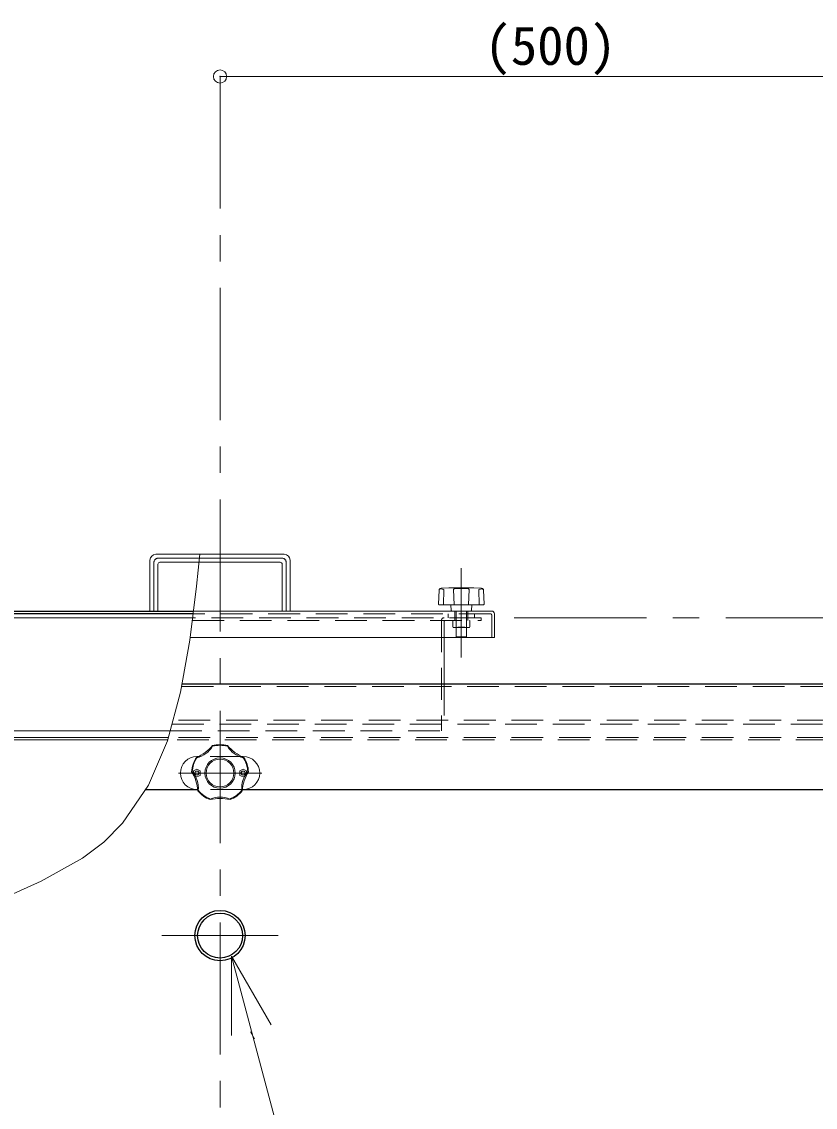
# Model space of a CAD drawing. Units: millimetres at full size, sheet at 1:20; details may follow other scales. Extents: x -4246 to 3854, y -2716 to 2904.
# Drawn here: x -346 to 255, y -727 to 95 of the extents above; entities that cross this region are included whole.
import ezdxf
from ezdxf.enums import TextEntityAlignment as Align

# ---------------------------------------------------------------- set-up
doc = ezdxf.new("R2010")
doc.units = ezdxf.units.MM
doc.header["$LTSCALE"] = 20
doc.header["$PDMODE"] = 32
doc.header["$PDSIZE"] = 10
doc.linetypes.add('CHAIN1', pattern=[8, 5, -1, 1, -1])
doc.linetypes.add('DASHED1', pattern=[1.8, 1.2, -0.6])
doc.layers.add('0-0', color=7, linetype='Continuous', lineweight=18)
doc.styles.add('ＭＳ ゴシック', font='')
doc.styles.get('ＭＳ ゴシック').set_extended_font_data('MS Gothic')

msp = doc.modelspace()

# ---------------------------------------------------------------- linework, layer by layer
at = {"layer": '0-0', "color": 4, "linetype": 'CHAIN1', "lineweight": 9}
for p, q in [((-195.6, 53.33), (-195.6, -1790.67)), ((-148.6, -311.17), (-242.6, -311.17)), ((-245.6, -314.17), (-245.6, -351.17)), ((-145.6, -314.17), (-145.6, -351.17)), ((-13.1, -386.17), (-13.1, -318.57)), ((26.9, -356.17), (1179.4, -356.17)), ((-227.1, -473.67), (-164.1, -473.67)), ((-151.6, -596.67), (-239.6, -596.67))]:
    msp.add_line(p, q, dxfattribs=at)
at = {"layer": '0-0', "color": 4, "lineweight": 9}
for p, q in [((304.4, 53.33), (-195.6, 53.33)), ((-210.82, -308.17), (-244.1, -308.17)), ((-248.6, -312.67), (-248.6, -351.17)), ((-242.6, -315.67), (-242.6, -351.17)), ((-241.1, -314.17), (-211.46, -314.17)), ((-216.36, -356.17), (-365.1, -356.17)), ((-26.1, -406.17), (-26.1, -371.17)), ((-363.1, -441.67), (-233.33, -441.67)), ((-730.6, -446.67), (-234.69, -446.67)), ((-730.6, -448.67), (-235.23, -448.67))]:
    msp.add_line(p, q, dxfattribs=at)
at = {"layer": '0-0'}
for p, q in [((-147.1, -308.17), (-210.82, -308.17)), ((-211.46, -314.17), (-150.1, -314.17)), ((-148.6, -315.67), (-148.6, -351.17)), ((-142.6, -312.67), (-142.6, -351.17)), ((-30.27, -345.96), (-29.93, -335.44)), ((-22.51, -333.58), (-28.42, -333.9)), ((-26.65, -346.37), (-26.26, -334.74)), ((-22.09, -333.57), (-4.11, -333.57)), ((-18.59, -346.37), (-18.97, -334.74)), ((-7.62, -346.37), (-7.23, -334.74)), ((-3.69, -333.58), (2.21, -333.9)), ((0.45, -346.37), (0.06, -334.74)), ((4.07, -345.96), (3.73, -335.44)), ((-215.73, -351.17), (9.9, -351.17)), ((3.67, -346.37), (-29.87, -346.37)), ((-20.73, -350.81), (-21.1, -346.37)), ((-5.47, -350.81), (-5.1, -346.37)), ((11.9, -353.17), (11.9, -371.17)), ((11.9, -371.17), (-218.22, -371.17)), ((-213.1, -461.17), (-212.04, -461.17)), ((-179.17, -461.17), (-178.1, -461.17)), ((-187.03, -612.35), (-157.03, -664.31)), ((-187.03, -612.35), (-187.03, -672.35)), ((-187.03, -612.35), (-145.01, -769.16))]:
    msp.add_line(p, q, dxfattribs=at)
at = {"layer": '0-0', "color": 5, "lineweight": 25}
for p, q in [((-401.1, -351.17), (-215.73, -351.17)), ((-215.98, -353.17), (-400.1, -353.17)), ((-224.3, -406.17), (378.9, -406.17)), ((-251.97, -486.17), (-212.49, -486.17)), ((-178.71, -486.17), (380.9, -486.17))]:
    msp.add_line(p, q, dxfattribs=at)
at = {"layer": '0-0', "color": 4, "linetype": 'DASHED1', "lineweight": 9}
for p, q in [((8.9, -353.17), (-215.98, -353.17)), ((-23.1, -353.17), (-23.1, -356.17)), ((-18.1, -358.17), (-18.1, -351.17)), ((-17.1, -370.67), (-17.1, -351.17)), ((-9.1, -370.67), (-9.1, -351.17)), ((-8.1, -358.17), (-8.1, -351.17)), ((-3.1, -353.17), (-3.1, -356.17)), ((-216.6, -358.17), (1.9, -358.17)), ((1.9, -356.17), (-216.36, -356.17)), ((-28.1, -358.17), (-28.1, -441.67)), ((-26.1, -359.17), (-26.1, -371.17)), ((-19.6, -358.47), (-19.6, -363.17)), ((-13.1, -358.47), (-13.1, -363.17)), ((-6.6, -358.47), (-6.6, -363.17)), ((1.9, -356.17), (1.9, -358.17)), ((9.9, -354.17), (9.9, -371.17)), ((-19.35, -363.67), (-19.6, -363.17)), ((-17.1, -370.67), (-16.6, -371.17)), ((-17.1, -370.67), (-9.1, -370.67)), ((-9.6, -371.17), (-9.1, -370.67)), ((-26.1, -406.17), (-26.1, -441.67)), ((-233.33, -441.67), (-26.1, -441.67)), ((-179.17, -461.17), (-212.04, -461.17)), ((-215.6, -471.92), (-213.1, -470.67)), ((-215.6, -471.92), (-215.6, -475.42)), ((-213.1, -476.67), (-215.6, -475.42)), ((-213.1, -470.67), (-210.6, -471.92)), ((-210.6, -475.42), (-213.1, -476.67)), ((-210.6, -471.92), (-210.6, -475.42)), ((-178.1, -470.67), (-180.6, -471.92)), ((-180.6, -471.92), (-180.6, -475.42)), ((-180.6, -475.42), (-178.1, -476.67)), ((-175.6, -471.92), (-178.1, -470.67)), ((-178.1, -476.67), (-175.6, -475.42)), ((-175.6, -471.92), (-175.6, -475.42)), ((-172.48, -669.55), (-169.42, -674.85))]:
    msp.add_line(p, q, dxfattribs=at)
at = {"layer": '0-0', "linetype": 'DASHED1'}
for p, q in [((-224.65, -408.17), (377.9, -408.17)), ((372.9, -433.67), (-231.16, -433.67)), ((-231.97, -436.67), (375.9, -436.67)), ((371.9, -448.67), (-235.23, -448.67)), ((372.9, -446.67), (-234.69, -446.67)), ((-178.71, -486.17), (-212.49, -486.17))]:
    msp.add_line(p, q, dxfattribs=at)
at = {"layer": '0-0'}
msp.add_lwpolyline([(-210.82, -308.17), (-213.38, -332.22), (-218.46, -373.12), (-225.41, -412.48), (-235.41, -449.35), (-249.64, -482.74), (-269.27, -511.69), (-283.61, -526.06), (-299.56, -538.07), (-330.97, -555.6), (-365.21, -570.87), (-399.82, -585.95), (-432.34, -602.9), (-460.3, -623.79), (-473.47, -638.52), (-482.87, -653.43), (-495.03, -682.52), (-503.78, -714.33), (-511.12, -747.03)], dxfattribs=at)
at = {"layer": '0-0', "color": 4, "linetype": 'DASHED1', "lineweight": 9}
msp.add_lwpolyline([(-19.35, -363.67), (-6.85, -363.67), (-6.6, -363.17)], dxfattribs=at)
at = {"layer": '0-0', "color": 4, "lineweight": 9}
msp.add_circle((-195.6, -473.67), 11.5, dxfattribs=at)
at = {"layer": '0-0'}
msp.add_circle((-195.6, -473.67), 10.5, dxfattribs=at)
at = {"layer": '0-0', "color": 4, "linetype": 'DASHED1', "lineweight": 9}
for centre in [(-213.1, -473.67), (-178.1, -473.67)]:
    msp.add_circle(centre, 1.5, dxfattribs=at)
at = {"layer": '0-0', "color": 5, "lineweight": 25}
for radius in [19, 17]:
    msp.add_circle((-195.6, -596.67), radius, dxfattribs=at)
at = {"layer": '0-0', "color": 4, "lineweight": 9}
for centre, radius in [((-244.1, -312.67), 4.5), ((-241.1, -315.67), 1.5)]:
    msp.add_arc(centre, radius, 90, 180, dxfattribs=at)
at = {"layer": '0-0', "color": 4, "linetype": 'CHAIN1', "lineweight": 9}
for centre, start, end in [((-242.6, -314.17), 90, 180), ((-148.6, -314.17), 0, 90)]:
    msp.add_arc(centre, 3, start, end, dxfattribs=at)
at = {"layer": '0-0'}
for centre, radius, start, end in [((-147.1, -312.67), 4.5, 0, 90), ((-150.1, -315.67), 1.5, 0, 90), ((-28.33, -335.49), 1.6, 93.01913, 178.15415), ((-28.71, -336.03), 1.66, 93.02757, 128.73305), ((-28.64, -342.34), 7.97, 72.62002, 91.09064), ((-22.09, -341.57), 8, 90, 93.01913), ((-18.57, -334.72), 0.4, 97.29873, 181.90915), ((-13.1, -377.44), 43.47, 82.70127, 97.29873), ((-7.63, -334.72), 0.4, 358.09085, 82.70127), ((-4.11, -341.57), 8, 86.98087, 90), ((2.44, -342.34), 7.97, 88.90936, 107.37998), ((2.13, -335.49), 1.6, 1.84585, 86.98087), ((2.5, -336.03), 1.66, 51.26695, 86.97243), ((-29.87, -345.97), 0.4, 178.15415, 270), ((-20.33, -350.77), 0.4, 184.76364, 270), ((-5.87, -350.77), 0.4, 270, 355.23636), ((3.67, -345.97), 0.4, 270, 1.84585), ((9.9, -353.17), 2, 0, 90), ((-224.44, -433.98), 29.89, 291.41115, 320.58885), ((-217.35, -443.73), 18.83, 283.0119, 328.9881), ((-195.6, -473.67), 21.5, 74.5, 105.5), ((-195.6, -473.67), 21, 74.5, 105.5), ((-173.85, -443.73), 18.83, 211.0119, 256.9881), ((-166.76, -433.98), 29.89, 219.41115, 248.58885), ((-213.1, -473.67), 12.5, 90, 270), ((-195.6, -473.67), 21.5, 146.5, 177.5), ((-195.6, -473.67), 21, 146.5, 177.5), ((-178.1, -473.67), 12.5, 270, 90), ((-195.6, -473.67), 21, 2.5, 33.5), ((-195.6, -473.67), 21.5, 2.5, 33.5), ((-242.27, -488.84), 29.89, 3.41115, 32.58885), ((-230.8, -485.11), 18.83, 355.0119, 40.9881), ((-160.41, -485.11), 18.83, 139.0119, 184.9881), ((-148.94, -488.84), 29.89, 147.41115, 176.58885), ((-195.6, -473.67), 21.5, 218.5, 249.5), ((-195.6, -473.67), 21, 218.5, 249.5), ((-195.6, -510.68), 18.83, 67.0119, 112.9881), ((-195.6, -473.67), 21, 290.5, 321.5), ((-195.6, -473.67), 21.5, 290.5, 321.5), ((-195.6, -522.74), 29.89, 75.41115, 104.58885)]:
    msp.add_arc(centre, radius, start, end, dxfattribs=at)
at = {"layer": '0-0', "color": 4, "linetype": 'DASHED1', "lineweight": 9}
for centre, radius, start, end in [((8.9, -354.17), 1, 0, 90), ((-26.1, -358.17), 2, 90, 180), ((-25.1, -359.17), 1, 90, 180), ((-19.3, -358.47), 0.3, 90, 180), ((-13.4, -358.47), 0.3, 0, 90), ((-12.8, -358.47), 0.3, 90, 180), ((-6.9, -358.47), 0.3, 0, 90), ((-23.28, -275.22), 88.54, 272.54473, 276.60311), ((-2.92, -275.22), 88.54, 263.39689, 267.45527)]:
    msp.add_arc(centre, radius, start, end, dxfattribs=at)
at = {"layer": '0-0', "color": 1}
msp.add_point((-195.6, 53.33), dxfattribs=at)

# ---------------------------------------------------------------- texts
at = {"layer": '0-0', "style": 'ＭＳ ゴシック'}
msp.add_text('(500)', height=29.33, dxfattribs=at).set_placement((4.4, 53.33), align=Align.BOTTOM_LEFT)

doc.saveas('drawing.dxf')
